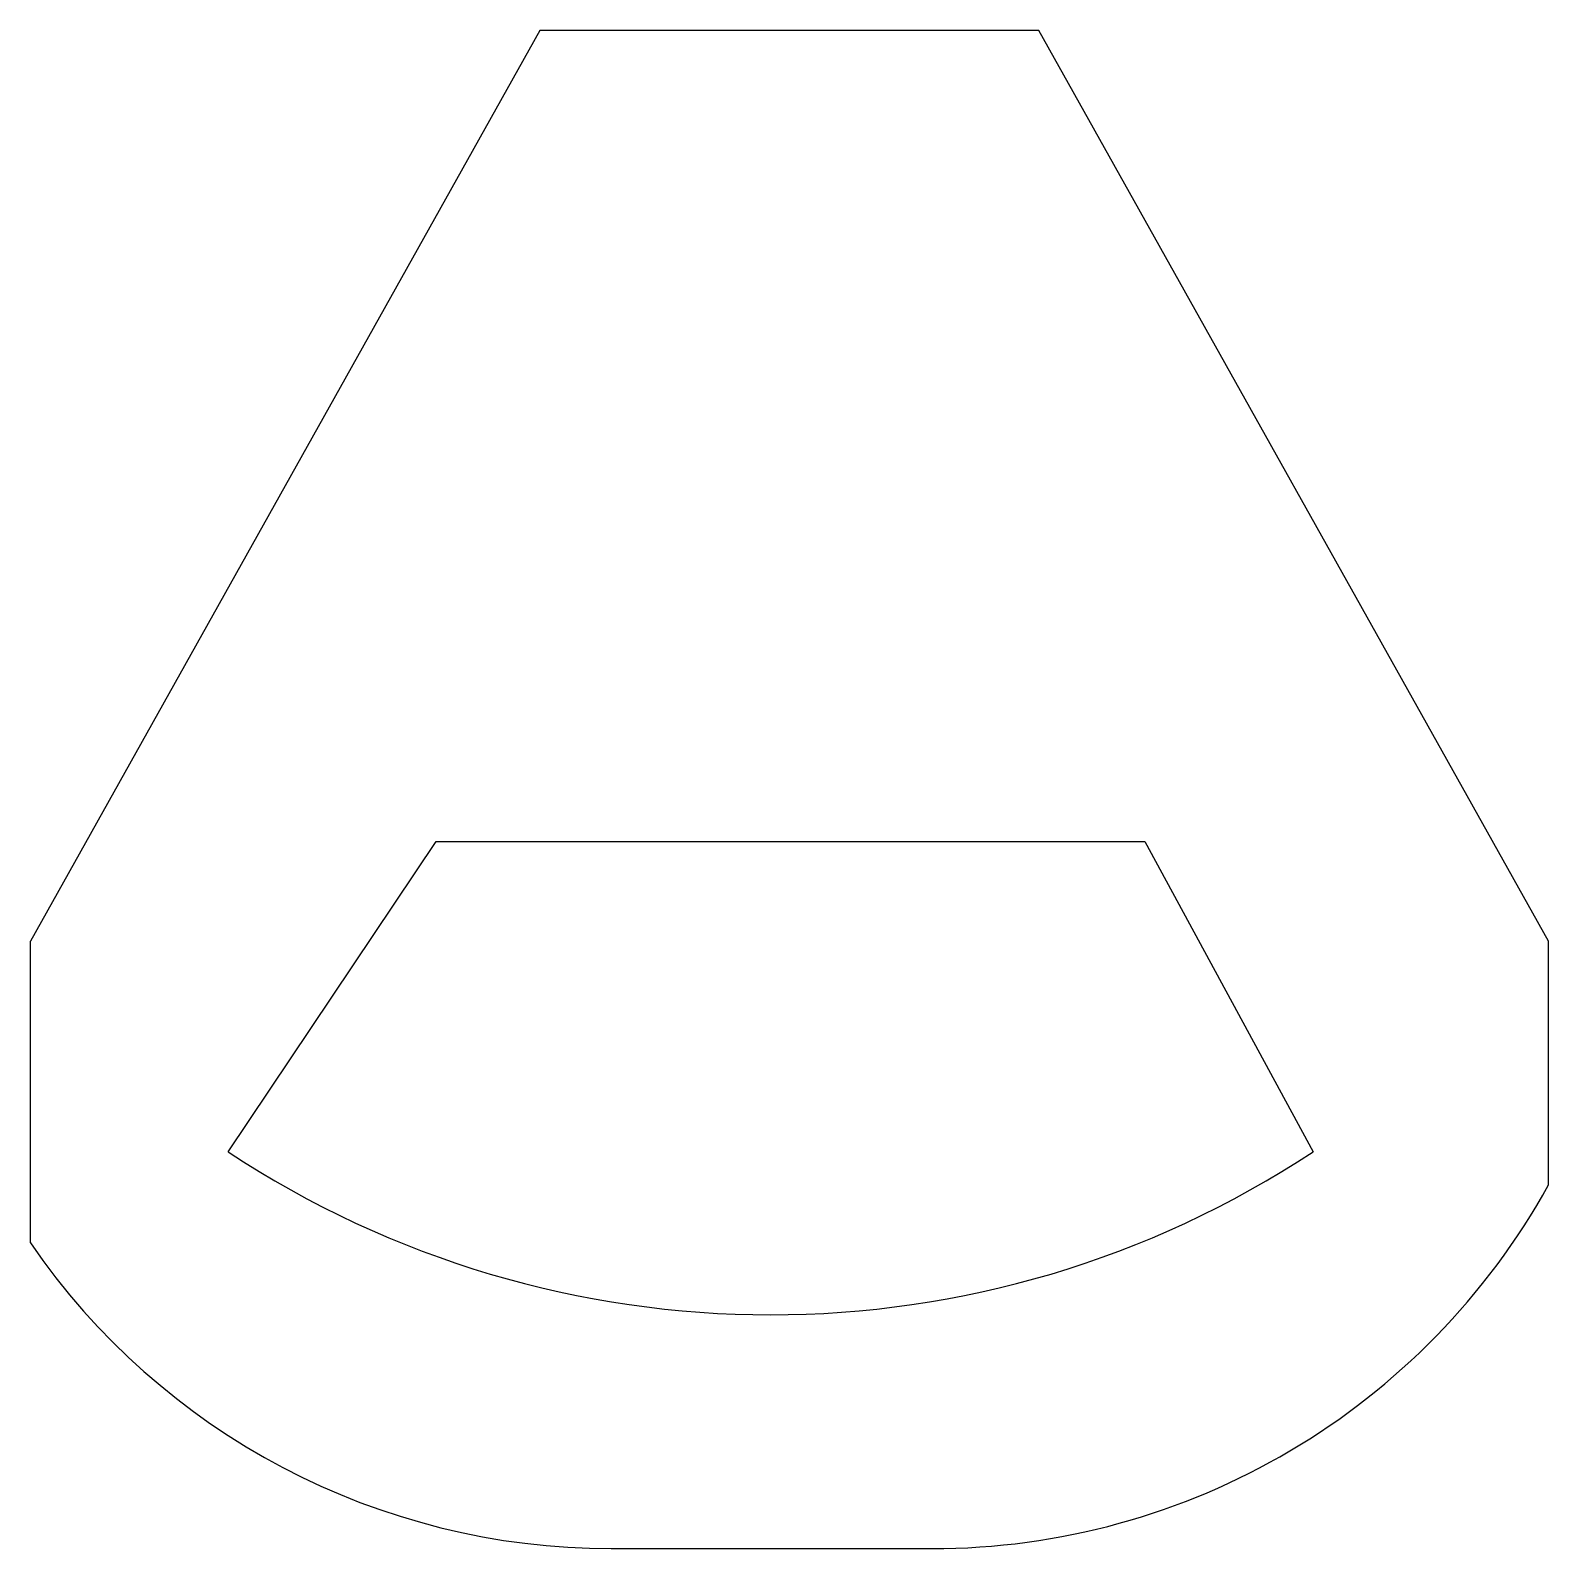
# Model space of a CAD drawing. Extents: x -7.93 to -4.93, y 20.48 to 23.48.
import ezdxf

# ---------------------------------------------------------------- set-up
doc = ezdxf.new("R2010")
doc.units = 0
doc.header["$LTSCALE"] = 1.21
doc.layers.get('0').update_dxf_attribs({"linetype": 'CONTINUOUS'})

msp = doc.modelspace()

# ---------------------------------------------------------------- linework, layer by layer
at = {"color": 3}
for p, q in [((-6.9267, 23.483), (-7.9334, 21.683)), ((-5.9407, 23.483), (-6.9267, 23.483)), ((-4.9334, 21.683), (-5.9407, 23.483)), ((-7.5428, 21.2673), (-7.1314, 21.88)), ((-7.1314, 21.88), (-5.7314, 21.88)), ((-5.7314, 21.88), (-5.3988, 21.2673)), ((-7.9334, 21.087), (-7.9334, 21.683)), ((-4.9334, 21.202), (-4.9334, 21.683)), ((-6.7859, 20.483), (-6.1519, 20.483))]:
    msp.add_line(p, q, dxfattribs=at)
for centre, radius, start, end in [((-6.4708, 22.889), 1.944, 236.5334, 303.4666), ((-6.1519, 21.875), 1.392, 270, 331.0889), ((-6.7859, 21.875), 1.392, 214.4782, 270)]:
    msp.add_arc(centre, radius, start, end, dxfattribs=at)

doc.saveas('drawing.dxf')
